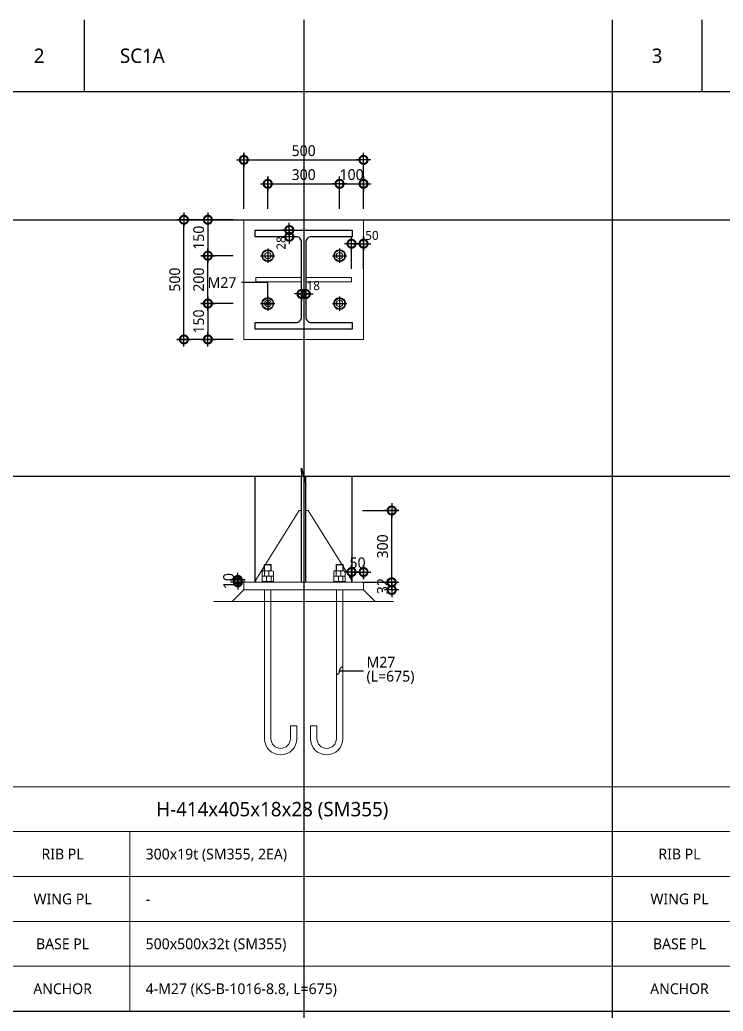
# Model space of a CAD drawing. Extents: x 697 to 24790, y 315 to 8595.
# Drawn here: x 3376 to 6314, y 4455 to 8595 of the extents above; entities that cross this region are included whole.
import ezdxf
from ezdxf.enums import TextEntityAlignment as Align
from ezdxf.lldxf.tags import DXFTag

# ---------------------------------------------------------------- set-up
doc = ezdxf.new("R2010")
doc.units = 0
doc.header["$LTSCALE"] = 30
doc.layers.get('DEFPOINTS').update_dxf_attribs({"color": 137})
for name, color, linetype, lineweight in [('Anchor Bolt', 4, 'Continuous', 0), ('Anchor Bolt(Hidden)', 8, 'DASHED0', 0), ('BasePlate', 2, 'Continuous', 0), ('Concrete', 8, 'Continuous', 0), ('Pedestal', 7, 'Continuous', 0), ('Plate', 3, 'Continuous', 0), ('Table(Etc)', 8, 'Continuous', 0), ('Table(Sub)', 7, 'Continuous', 0)]:
    doc.layers.add(name, color=color, linetype=linetype, lineweight=lineweight)
for name, color, linetype in [('Anchor Bolt-Center', 16, 'DASHDOTDOT0'), ('DIM', 7, 'Continuous'), ('DIM-INT', 7, 'Continuous'), ('STEEL', 4, 'Continuous'), ('SYM', 6, 'Continuous'), ('SYM-LEAD', 6, 'Continuous'), ('TABLE', 7, 'Continuous'), ('TEXT', 3, 'Continuous')]:
    doc.layers.add(name, color=color, linetype=linetype)
doc.styles.add('S1', font='malgun.ttf')
doc.styles.add('스타일1', font='malgun.ttf')
tags = doc.linetypes.add('DASHDOTDOT0', pattern=[1, 0.3, -0.23, 0, -0.24, 0, -0.23]).pattern_tags.tags
tags[14:15] = [DXFTag(74, 4), DXFTag(75, 0), DXFTag(340, '0'), DXFTag(46, 0.0), DXFTag(50, 0.0), DXFTag(44, 0.0), DXFTag(45, 0.0)]
tags[12:13] = [DXFTag(74, 4), DXFTag(75, 0), DXFTag(340, '0'), DXFTag(46, 0.0), DXFTag(50, 0.0), DXFTag(44, 0.0), DXFTag(45, 0.0)]
tags[10:11] = [DXFTag(74, 4), DXFTag(75, 0), DXFTag(340, '0'), DXFTag(46, 0.0), DXFTag(50, 0.0), DXFTag(44, 0.0), DXFTag(45, 0.0)]
tags[8:9] = [DXFTag(74, 4), DXFTag(75, 0), DXFTag(340, '0'), DXFTag(46, 0.0), DXFTag(50, 0.0), DXFTag(44, 0.0), DXFTag(45, 0.0)]
tags[6:7] = [DXFTag(74, 4), DXFTag(75, 0), DXFTag(340, '0'), DXFTag(46, 0.0), DXFTag(50, 0.0), DXFTag(44, 0.0), DXFTag(45, 0.0)]
tags[4:5] = [DXFTag(74, 4), DXFTag(75, 0), DXFTag(340, '0'), DXFTag(46, 0.0), DXFTag(50, 0.0), DXFTag(44, 0.0), DXFTag(45, 0.0)]
tags = doc.linetypes.add('DASHED0', pattern=[1, 0.5, -0.5]).pattern_tags.tags
tags[6:7] = [DXFTag(74, 4), DXFTag(75, 0), DXFTag(340, '0'), DXFTag(46, 0.0), DXFTag(50, 0.0), DXFTag(44, 0.0), DXFTag(45, 0.0)]
tags[4:5] = [DXFTag(74, 4), DXFTag(75, 0), DXFTag(340, '0'), DXFTag(46, 0.0), DXFTag(50, 0.0), DXFTag(44, 0.0), DXFTag(45, 0.0)]
doc.dimstyles.new('CJA', dxfattribs={"dimscale": 200, "dimtxt": 3, "dimasz": 1, "dimexe": 2, "dimexo": 3, "dimgap": 1, "dimtad": 1, "dimdec": 0, "dimzin": 1, "dimdsep": 46, "dimlunit": 6, "dimtxsty": '스타일1', "dimblk": 'GAUN-DOT', "dimcen": -2, "dimdle": 2, "dimclrd": 256, "dimclre": 256, "dimclrt": 3, "dimadec": 0, "dimazin": 0, "dimtfac": 1, "dimtdec": 0, "dimtix": 1, "dimtmove": 2, "dimatfit": 3, "dimldrblk": 'DOTSMALL', "dimfxl": 1, "dimtolj": 1, "dimtzin": 1, "dimarcsym": 0})

# ---------------------------------------------------------------- blocks, each defined once
blk = doc.blocks.new('ANCHOR_BOLT-PLAN-M27')
at = {"color": 7, "true_color": 0xffffff}
for p, q in [((-23.3, -4.1), (-20.5, 3.6)), ((-15.2, 18.1), (-16.7, 14)), ((-15.2, 18.1), (-7.1, 19.5)), ((8.1, 22.2), (3.8, 21.5)), ((8.1, 22.2), (13.4, 15.9)), ((23.3, 4.1), (20.5, 7.5)), ((23.3, 4.1), (20.5, -3.6)), ((-23.3, -4.1), (-20.5, -7.5)), ((-8.1, -22.2), (-13.4, -15.9)), ((-8.1, -22.2), (-3.8, -21.5)), ((15.2, -18.1), (7.1, -19.5)), ((15.2, -18.1), (16.7, -14))]:
    blk.add_line(p, q, dxfattribs=at)
blk.add_lwpolyline([(0, 23.6), (-20.5, 11.8), (-20.5, -11.8), (0, -23.6), (20.5, -11.8), (20.5, 11.8), (0, 23.6)])
at = {"color": 8, "true_color": 0x808080}
blk.add_circle((0, 0), 25, dxfattribs=at)
blk.add_circle((0, 0), 13.5)
at = {"layer": 'Anchor Bolt-Center'}
for p, q in [((-30, 0), (30, 0)), ((0, 30), (0, -30))]:
    blk.add_line(p, q, dxfattribs=at)
blk = doc.blocks.new('Arrow_Circle')
blk.add_circle((0, 0), 1)
blk = doc.blocks.new('ANCHOR_BOLT-SECT-M27')
for p, q in [((-23.65, 26), (-23.65, 45.8)), ((-18.92, 48), (14.19, 48)), ((-14.85, 73.65), (-13.5, 75)), ((-14.85, 48), (-14.85, 73.65)), ((-14.85, 73.65), (14.85, 73.65)), ((-14.19, 26), (-14.19, 45.8)), ((-13.5, 75), (13.5, 75)), ((-13.5, 48), (-13.5, 75)), ((4.73, 26), (4.73, 45.8)), ((13.5, 75), (14.85, 73.65)), ((13.5, 48), (13.5, 75)), ((14.85, 73.65), (14.85, 48)), ((23.65, 26), (23.65, 45.8)), ((-25, 0), (-25, 4)), ((-25, 4), (25, 4)), ((25, 0), (-25, 0)), ((-23.65, 26), (23.65, 26)), ((-23.65, 4), (-23.65, 23.8)), ((-23.65, 4), (23.65, 4)), ((-14.19, 26), (18.92, 26)), ((-4.73, 4), (-4.73, 23.8)), ((14.19, 4), (14.19, 23.8)), ((23.65, 4), (23.65, 23.8)), ((25, 4), (25, 0))]:
    blk.add_line(p, q)
for centre, radius, start, end in [((-18.92, 41.815), 6.185, 40.112189, 139.887811), ((-4.73, 26.561), 21.439, 63.816214, 116.183786), ((14.19, 26.561), 21.439, 63.816214, 116.183786), ((-14.19, 4.561), 21.439, 63.816214, 116.183786), ((4.73, 4.561), 21.439, 63.816214, 116.183786), ((18.92, 19.815), 6.185, 40.112189, 139.887811)]:
    blk.add_arc(centre, radius, start, end)
blk = doc.blocks.new('ANCHOR_BOLT-HOOK-M27')
for p, q in [((94.5, 0), (94.5, 54)), ((94.5, 54), (121.5, 54)), ((121.5, 54), (121.5, 0))]:
    blk.add_line(p, q)
for radius in [67.5, 40.5]:
    blk.add_arc((54, 0), radius, 180, 0)
blk = doc.blocks.new('Arrow_Tilde')
for centre, start, end in [((-0.25, 0.1875), 216.869898, 323.130102), ((0.25, -0.1875), 36.869898, 143.130102)]:
    blk.add_arc(centre, 0.3125, start, end)
blk = doc.blocks.new('GAUN-DOT')
at = {"linetype": 'ByBlock'}
for p, q in [((2, 0), (-2, 0)), ((0, -2), (0, 2))]:
    blk.add_line(p, q, dxfattribs=at)
at = {"const_width": 2.25}
blk.add_lwpolyline([(0, 0.28125, 1), (0, -0.28125, 1)], format="xyb", close=True, dxfattribs=at)
blk = doc.blocks.new('*D31')
at = {"layer": 'DEFPOINTS', "color": 0, "transparency": 16777216}
for p in [(4811.9, 7660.1), (4761.9, 7510.1), (4811.9, 7510.1)]:
    blk.add_point(p, dxfattribs=at)
at = {"layer": 'DIM-INT', "lineweight": -2, "transparency": 16777216}
for p, q in [((4746.9, 7660.1), (4731.9, 7660.1)), ((4761.9, 7555.1), (4761.9, 7690.1)), ((4761.9, 7660.1), (4811.9, 7660.1)), ((4811.9, 7555.1), (4811.9, 7690.1)), ((4826.9, 7660.1), (4841.9, 7660.1))]:
    blk.add_line(p, q, dxfattribs=at)
at = {"layer": 'DIM-INT', "lineweight": -2, "transparency": 16777216, "xscale": 15, "yscale": 15, "zscale": 15}
blk.add_blockref('GAUN-DOT', (4761.9, 7660.1), dxfattribs=at)
at = {"layer": 'DIM-INT', "lineweight": -2, "transparency": 16777216, "xscale": 15, "yscale": 15, "zscale": 15, "rotation": 180}
blk.add_blockref('GAUN-DOT', (4811.9, 7660.1), dxfattribs=at)
at = {"layer": 'DIM-INT', "color": 3, "transparency": 16777216, "insert": (4846.9, 7694.5), "char_height": 37.5, "attachment_point": 5, "style": '스타일1'}
blk.add_mtext('\\A1;50', dxfattribs=at)
blk = doc.blocks.new('_DotSmall')
at = {"color": 0, "linetype": 'ByBlock', "const_width": 0.5}
blk.add_lwpolyline([(-0.0625, 0, 1), (0.0625, 0, 1)], format="xyb", close=True, dxfattribs=at)
blk = doc.blocks.new('*D32')
at = {"layer": 'DEFPOINTS', "color": 0, "transparency": 16777216}
for p in [(4711.9, 7910.1), (4411.9, 7760.1), (4711.9, 7760.1)]:
    blk.add_point(p, dxfattribs=at)
at = {"layer": 'DIM', "lineweight": -2, "transparency": 16777216}
for p, q in [((4411.9, 7805.1), (4411.9, 7940.1)), ((4426.9, 7910.1), (4696.9, 7910.1)), ((4711.9, 7805.1), (4711.9, 7940.1))]:
    blk.add_line(p, q, dxfattribs=at)
at = {"layer": 'DIM', "lineweight": -2, "transparency": 16777216, "xscale": 15, "yscale": 15, "zscale": 15, "rotation": 180}
blk.add_blockref('GAUN-DOT', (4411.9, 7910.1), dxfattribs=at)
at = {"layer": 'DIM', "lineweight": -2, "transparency": 16777216, "xscale": 15, "yscale": 15, "zscale": 15}
blk.add_blockref('GAUN-DOT', (4711.9, 7910.1), dxfattribs=at)
at = {"layer": 'DIM', "color": 3, "transparency": 16777216, "insert": (4561.9, 7948.3), "char_height": 45, "attachment_point": 5, "style": '스타일1'}
blk.add_mtext('\\A1;300', dxfattribs=at)
blk = doc.blocks.new('*D33')
at = {"layer": 'DEFPOINTS', "color": 0, "transparency": 16777216}
for p in [(4811.9, 8010.1), (4311.9, 7760.1), (4811.9, 7760.1)]:
    blk.add_point(p, dxfattribs=at)
at = {"layer": 'DIM', "lineweight": -2, "transparency": 16777216}
for p, q in [((4311.9, 7805.1), (4311.9, 8040.1)), ((4811.9, 7805.1), (4811.9, 8040.1)), ((4326.9, 8010.1), (4796.9, 8010.1))]:
    blk.add_line(p, q, dxfattribs=at)
at = {"layer": 'DIM', "lineweight": -2, "transparency": 16777216, "xscale": 15, "yscale": 15, "zscale": 15, "rotation": 180}
blk.add_blockref('GAUN-DOT', (4311.9, 8010.1), dxfattribs=at)
at = {"layer": 'DIM', "lineweight": -2, "transparency": 16777216, "xscale": 15, "yscale": 15, "zscale": 15}
blk.add_blockref('GAUN-DOT', (4811.9, 8010.1), dxfattribs=at)
at = {"layer": 'DIM', "color": 3, "transparency": 16777216, "insert": (4561.9, 8048.3), "char_height": 45, "attachment_point": 5, "style": '스타일1'}
blk.add_mtext('\\A1;500', dxfattribs=at)
blk = doc.blocks.new('*D34')
at = {"layer": 'DEFPOINTS', "color": 0, "transparency": 16777216}
for p in [(4161.9, 7610.1), (4311.9, 7610.1), (4311.9, 7410.1)]:
    blk.add_point(p, dxfattribs=at)
at = {"layer": 'DIM', "lineweight": -2, "transparency": 16777216}
for p, q in [((4266.9, 7610.1), (4131.9, 7610.1)), ((4161.9, 7425.1), (4161.9, 7595.1)), ((4266.9, 7410.1), (4131.9, 7410.1))]:
    blk.add_line(p, q, dxfattribs=at)
at = {"layer": 'DIM', "lineweight": -2, "transparency": 16777216, "xscale": 15, "yscale": 15, "zscale": 15}
for p, rotation in [((4161.9, 7610.1), 90), ((4161.9, 7410.1), 270)]:
    blk.add_blockref('GAUN-DOT', p, dxfattribs=dict(at, rotation=rotation))
at = {"layer": 'DIM', "color": 3, "transparency": 16777216, "insert": (4123.6, 7510.1), "char_height": 45, "attachment_point": 5, "rotation": 90, "style": '스타일1'}
blk.add_mtext('\\A1;200', dxfattribs=at)
blk = doc.blocks.new('*D35')
at = {"layer": 'DEFPOINTS', "color": 0, "transparency": 16777216}
for p in [(4061.9, 7760.1), (4311.9, 7760.1), (4311.9, 7260.1)]:
    blk.add_point(p, dxfattribs=at)
at = {"layer": 'DIM', "lineweight": -2, "transparency": 16777216}
for p, q in [((4266.9, 7760.1), (4031.9, 7760.1)), ((4061.9, 7275.1), (4061.9, 7745.1)), ((4266.9, 7260.1), (4031.9, 7260.1))]:
    blk.add_line(p, q, dxfattribs=at)
at = {"layer": 'DIM', "lineweight": -2, "transparency": 16777216, "xscale": 15, "yscale": 15, "zscale": 15}
for p, rotation in [((4061.9, 7760.1), 90), ((4061.9, 7260.1), 270)]:
    blk.add_blockref('GAUN-DOT', p, dxfattribs=dict(at, rotation=rotation))
at = {"layer": 'DIM', "color": 3, "transparency": 16777216, "insert": (4023.6, 7510.1), "char_height": 45, "attachment_point": 5, "rotation": 90, "style": '스타일1'}
blk.add_mtext('\\A1;500', dxfattribs=at)
blk = doc.blocks.new('*D36')
at = {"layer": 'DEFPOINTS', "color": 0, "transparency": 16777216}
for p in [(4552.9, 7510.1), (4570.9, 7510.1), (4570.9, 7450.1)]:
    blk.add_point(p, dxfattribs=at)
at = {"layer": 'DIM-INT', "lineweight": -2, "transparency": 16777216}
for p, q in [((4552.9, 7465.1), (4552.9, 7420.1)), ((4570.9, 7465.1), (4570.9, 7420.1)), ((4537.9, 7450.1), (4522.9, 7450.1)), ((4552.9, 7450.1), (4570.9, 7450.1)), ((4585.9, 7450.1), (4600.9, 7450.1))]:
    blk.add_line(p, q, dxfattribs=at)
at = {"layer": 'DIM-INT', "lineweight": -2, "transparency": 16777216, "xscale": 15, "yscale": 15, "zscale": 15}
blk.add_blockref('GAUN-DOT', (4552.9, 7450.1), dxfattribs=at)
at = {"layer": 'DIM-INT', "lineweight": -2, "transparency": 16777216, "xscale": 15, "yscale": 15, "zscale": 15, "rotation": 180}
blk.add_blockref('GAUN-DOT', (4570.9, 7450.1), dxfattribs=at)
at = {"layer": 'DIM-INT', "color": 3, "transparency": 16777216, "insert": (4601.9, 7484.6), "char_height": 37.5, "attachment_point": 5, "style": '스타일1'}
blk.add_mtext('\\A1;18', dxfattribs=at)
blk = doc.blocks.new('*D37')
at = {"layer": 'DEFPOINTS', "color": 0, "transparency": 16777216}
for p in [(4561.9, 7717.1), (4501.9, 7689.1), (4561.9, 7689.1)]:
    blk.add_point(p, dxfattribs=at)
at = {"layer": 'DIM-INT', "lineweight": -2, "transparency": 16777216}
for p, q in [((4501.9, 7732.1), (4501.9, 7747.1)), ((4516.9, 7717.1), (4471.9, 7717.1)), ((4501.9, 7717.1), (4501.9, 7689.1)), ((4516.9, 7689.1), (4471.9, 7689.1)), ((4501.9, 7674.1), (4501.9, 7659.1))]:
    blk.add_line(p, q, dxfattribs=at)
at = {"layer": 'DIM-INT', "lineweight": -2, "transparency": 16777216, "xscale": 15, "yscale": 15, "zscale": 15}
for p, rotation in [((4501.9, 7717.1), 270), ((4501.9, 7689.1), 90)]:
    blk.add_blockref('GAUN-DOT', p, dxfattribs=dict(at, rotation=rotation))
at = {"layer": 'DIM-INT', "color": 3, "transparency": 16777216, "insert": (4467.5, 7663.1), "char_height": 37.5, "attachment_point": 5, "rotation": 90, "style": '스타일1'}
blk.add_mtext('\\A1;28', dxfattribs=at)
blk = doc.blocks.new('*D38')
at = {"layer": 'DEFPOINTS', "color": 0, "transparency": 16777216}
for p in [(4761.9, 6546), (4929.6, 6546), (4761.9, 6246)]:
    blk.add_point(p, dxfattribs=at)
at = {"layer": 'DIM', "lineweight": -2, "transparency": 16777216}
for p, q in [((4806.9, 6546), (4959.6, 6546)), ((4929.6, 6261), (4929.6, 6531)), ((4806.9, 6246), (4959.6, 6246))]:
    blk.add_line(p, q, dxfattribs=at)
at = {"layer": 'DIM', "lineweight": -2, "transparency": 16777216, "xscale": 15, "yscale": 15, "zscale": 15}
for p, rotation in [((4929.6, 6546), 90), ((4929.6, 6246), 270)]:
    blk.add_blockref('GAUN-DOT', p, dxfattribs=dict(at, rotation=rotation))
at = {"layer": 'DIM', "color": 3, "transparency": 16777216, "insert": (4891.3, 6396), "char_height": 45, "attachment_point": 5, "rotation": 90, "style": '스타일1'}
blk.add_mtext('\\A1;300', dxfattribs=at)
blk = doc.blocks.new('*D39')
at = {"layer": 'DEFPOINTS', "color": 0, "transparency": 16777216}
for p in [(4286.9, 6256), (4361.9, 6256), (4361.9, 6246)]:
    blk.add_point(p, dxfattribs=at)
at = {"layer": 'DIM', "lineweight": -2, "transparency": 16777216}
for p, q in [((4316.9, 6256), (4256.9, 6256)), ((4286.9, 6271), (4286.9, 6286)), ((4286.9, 6246), (4286.9, 6256)), ((4316.9, 6246), (4256.9, 6246)), ((4286.9, 6231), (4286.9, 6216))]:
    blk.add_line(p, q, dxfattribs=at)
at = {"layer": 'DIM', "lineweight": -2, "transparency": 16777216, "xscale": 15, "yscale": 15, "zscale": 15}
for p, rotation in [((4286.9, 6256), 270), ((4286.9, 6246), 90)]:
    blk.add_blockref('GAUN-DOT', p, dxfattribs=dict(at, rotation=rotation))
at = {"layer": 'DIM', "color": 3, "transparency": 16777216, "insert": (4248.5, 6251), "char_height": 45, "attachment_point": 5, "rotation": 90, "style": '스타일1'}
blk.add_mtext('\\A1;10', dxfattribs=at)
blk = doc.blocks.new('*D40')
at = {"layer": 'DEFPOINTS', "color": 0, "transparency": 16777216}
for p in [(4811.9, 6289), (4761.9, 6214), (4811.9, 6214)]:
    blk.add_point(p, dxfattribs=at)
at = {"layer": 'DIM', "lineweight": -2, "transparency": 16777216}
for p, q in [((4761.9, 6259), (4761.9, 6319)), ((4811.9, 6259), (4811.9, 6319)), ((4746.9, 6289), (4731.9, 6289)), ((4761.9, 6289), (4811.9, 6289)), ((4826.9, 6289), (4841.9, 6289))]:
    blk.add_line(p, q, dxfattribs=at)
at = {"layer": 'DIM', "lineweight": -2, "transparency": 16777216, "xscale": 15, "yscale": 15, "zscale": 15}
blk.add_blockref('GAUN-DOT', (4761.9, 6289), dxfattribs=at)
at = {"layer": 'DIM', "lineweight": -2, "transparency": 16777216, "xscale": 15, "yscale": 15, "zscale": 15, "rotation": 180}
blk.add_blockref('GAUN-DOT', (4811.9, 6289), dxfattribs=at)
at = {"layer": 'DIM', "color": 3, "transparency": 16777216, "insert": (4786.9, 6327.2), "char_height": 45, "attachment_point": 5, "style": '스타일1'}
blk.add_mtext('\\A1;50', dxfattribs=at)
blk = doc.blocks.new('*D41')
at = {"layer": 'DEFPOINTS', "color": 0, "transparency": 16777216}
for p in [(4929.6, 6246), (4989.6, 6246), (4989.6, 6214)]:
    blk.add_point(p, dxfattribs=at)
at = {"layer": 'DIM', "lineweight": -2, "transparency": 16777216}
for p, q in [((4929.6, 6261), (4929.6, 6276)), ((4944.6, 6246), (4899.6, 6246)), ((4944.6, 6214), (4899.6, 6214)), ((4929.6, 6214), (4929.6, 6246)), ((4929.6, 6199), (4929.6, 6184))]:
    blk.add_line(p, q, dxfattribs=at)
at = {"layer": 'DIM', "lineweight": -2, "transparency": 16777216, "xscale": 15, "yscale": 15, "zscale": 15}
for p, rotation in [((4929.6, 6246), 270), ((4929.6, 6214), 90)]:
    blk.add_blockref('GAUN-DOT', p, dxfattribs=dict(at, rotation=rotation))
at = {"layer": 'DIM', "color": 3, "transparency": 16777216, "insert": (4891.3, 6230), "char_height": 45, "attachment_point": 5, "rotation": 90, "style": '스타일1'}
blk.add_mtext('\\A1;32', dxfattribs=at)
blk = doc.blocks.new('*D146')
at = {"layer": 'DEFPOINTS', "color": 0, "transparency": 16777216}
for p in [(4811.9, 7910.1), (4711.9, 7760.1), (4811.9, 7760.1)]:
    blk.add_point(p, dxfattribs=at)
at = {"layer": 'DIM', "lineweight": -2, "transparency": 16777216}
for p, q in [((4696.9, 7910.1), (4681.9, 7910.1)), ((4711.9, 7805.1), (4711.9, 7940.1)), ((4711.9, 7910.1), (4811.9, 7910.1)), ((4811.9, 7805.1), (4811.9, 7940.1)), ((4826.9, 7910.1), (4841.9, 7910.1))]:
    blk.add_line(p, q, dxfattribs=at)
at = {"layer": 'DIM', "lineweight": -2, "transparency": 16777216, "xscale": 15, "yscale": 15, "zscale": 15}
blk.add_blockref('GAUN-DOT', (4711.9, 7910.1), dxfattribs=at)
at = {"layer": 'DIM', "lineweight": -2, "transparency": 16777216, "xscale": 15, "yscale": 15, "zscale": 15, "rotation": 180}
blk.add_blockref('GAUN-DOT', (4811.9, 7910.1), dxfattribs=at)
at = {"layer": 'DIM', "color": 3, "transparency": 16777216, "insert": (4761.9, 7948.5), "char_height": 45, "attachment_point": 5, "style": '스타일1'}
blk.add_mtext('\\A1;100', dxfattribs=at)
blk = doc.blocks.new('*D147')
at = {"layer": 'DEFPOINTS', "color": 0, "transparency": 16777216}
for p in [(4311.9, 7760.1), (4161.9, 7610.1), (4311.9, 7610.1)]:
    blk.add_point(p, dxfattribs=at)
at = {"layer": 'DIM', "lineweight": -2, "transparency": 16777216}
for p, q in [((4266.9, 7760.1), (4131.9, 7760.1)), ((4161.9, 7745.1), (4161.9, 7625.1)), ((4266.9, 7610.1), (4131.9, 7610.1))]:
    blk.add_line(p, q, dxfattribs=at)
at = {"layer": 'DIM', "lineweight": -2, "transparency": 16777216, "xscale": 15, "yscale": 15, "zscale": 15}
for p, rotation in [((4161.9, 7760.1), 90), ((4161.9, 7610.1), 270)]:
    blk.add_blockref('GAUN-DOT', p, dxfattribs=dict(at, rotation=rotation))
at = {"layer": 'DIM', "color": 3, "transparency": 16777216, "insert": (4123.5, 7685.1), "char_height": 45, "attachment_point": 5, "rotation": 90, "style": '스타일1'}
blk.add_mtext('\\A1;150', dxfattribs=at)
blk = doc.blocks.new('*D148')
at = {"layer": 'DEFPOINTS', "color": 0, "transparency": 16777216}
for p in [(4311.9, 7410.1), (4161.9, 7260.1), (4311.9, 7260.1)]:
    blk.add_point(p, dxfattribs=at)
at = {"layer": 'DIM', "lineweight": -2, "transparency": 16777216}
for p, q in [((4266.9, 7410.1), (4131.9, 7410.1)), ((4161.9, 7395.1), (4161.9, 7275.1)), ((4266.9, 7260.1), (4131.9, 7260.1))]:
    blk.add_line(p, q, dxfattribs=at)
at = {"layer": 'DIM', "lineweight": -2, "transparency": 16777216, "xscale": 15, "yscale": 15, "zscale": 15}
for p, rotation in [((4161.9, 7410.1), 90), ((4161.9, 7260.1), 270)]:
    blk.add_blockref('GAUN-DOT', p, dxfattribs=dict(at, rotation=rotation))
at = {"layer": 'DIM', "color": 3, "transparency": 16777216, "insert": (4123.5, 7335.1), "char_height": 45, "attachment_point": 5, "rotation": 90, "style": '스타일1'}
blk.add_mtext('\\A1;150', dxfattribs=at)

msp = doc.modelspace()

# ---------------------------------------------------------------- linework, layer by layer
at = {"layer": 'Anchor Bolt(Hidden)'}
for p, q in [((4398.4, 6214), (4398.4, 5593)), ((4425.4, 6214), (4425.4, 5593)), ((4698.4, 6214), (4698.4, 5593)), ((4725.4, 6214), (4725.4, 5593))]:
    msp.add_line(p, q, dxfattribs=at)
at = {"layer": 'BasePlate'}
for points in [[(4311.9, 7760.1), (4311.9, 7260.1), (4811.9, 7260.1), (4811.9, 7760.1), (4311.9, 7760.1)], [(4311.9, 6246), (4311.9, 6214), (4811.9, 6214), (4811.9, 6246), (4311.9, 6246)]]:
    msp.add_lwpolyline(points, dxfattribs=at)
at = {"layer": 'Concrete'}
msp.add_lwpolyline([(4859.9, 6166), (4263.9, 6166), (4311.9, 6214), (4811.9, 6214), (4859.9, 6166)], dxfattribs=at)
at = {"layer": 'DEFPOINTS'}
for p, q in [((4561.9, 8595), (4561.9, 315)), ((697.5, 7760.1), (11162.7, 7760.1)), ((697.5, 6689.2), (11162.7, 6689.2))]:
    msp.add_line(p, q, dxfattribs=at)
at = {"layer": 'Pedestal'}
msp.add_line((4186.9, 6166), (4936.9, 6166), dxfattribs=at)
at = {"layer": 'Plate'}
for points in [[(4552.9, 7519.6), (4552.9, 7500.6), (4361.9, 7500.6), (4361.9, 7519.6), (4552.9, 7519.6)], [(4570.9, 7500.6), (4570.9, 7519.6), (4761.9, 7519.6), (4761.9, 7500.6), (4570.9, 7500.6)], [(4361.9, 6246), (4552.9, 6246), (4552.9, 6546), (4542.9, 6546), (4361.9, 6256), (4361.9, 6246)], [(4761.9, 6246), (4570.9, 6246), (4570.9, 6546), (4580.9, 6546), (4761.9, 6256), (4761.9, 6246)]]:
    msp.add_lwpolyline(points, dxfattribs=at)
at = {"layer": 'STEEL'}
for p, q in [((4359.4, 6246), (4359.4, 6689.2)), ((4764.4, 6246), (4764.4, 6689.2))]:
    msp.add_line(p, q, dxfattribs=at)
at = {"layer": 'STEEL', "linetype": 'DASHED0'}
for p, q in [((4552.9, 6246), (4552.9, 6689.2)), ((4570.9, 6246), (4570.9, 6689.2))]:
    msp.add_line(p, q, dxfattribs=at)
at = {"layer": 'STEEL'}
msp.add_lwpolyline([(4359.4, 7689.1), (4359.4, 7717.1), (4764.4, 7717.1), (4764.4, 7689.1), (4592.9, 7689.1, 0.414214), (4570.9, 7667.1), (4570.9, 7353.1, 0.414214), (4592.9, 7331.1), (4764.4, 7331.1), (4764.4, 7303.1), (4359.4, 7303.1), (4359.4, 7331.1), (4530.9, 7331.1, 0.414214), (4552.9, 7353.1), (4552.9, 7667.1, 0.414214), (4530.9, 7689.1), (4359.4, 7689.1)], format="xyb", dxfattribs=at)
at = {"layer": 'SYM'}
msp.add_lwpolyline([(4326.8, 6689.1), (4553.6, 6688.9), (4553, 6722.3), (4570.7, 6656), (4570.1, 6688.9), (4798.6, 6689.1)], dxfattribs=at)
at = {"layer": 'SYM-LEAD', "color": 6}
msp.add_line((4711.9, 5876.5), (4811.9, 5876.5), dxfattribs=at)
msp.add_lwpolyline([(4411.9, 7416.9), (4411.9, 7497.6), (4301.7, 7497.6)], dxfattribs=at)
at = {"layer": 'TABLE', "color": 4}
for p, q in [((3644.6, 8595), (3644.6, 8295)), ((6225, 8595), (6225, 8295)), ((697.5, 8295), (11002.5, 8295))]:
    msp.add_line(p, q, dxfattribs=at)
at = {"layer": 'TABLE', "color": 3}
for p, q in [((5850, 8595), (5850, 315)), ((697.5, 4455), (11002.5, 4455))]:
    msp.add_line(p, q, dxfattribs=at)
at = {"layer": 'Table(Etc)'}
for p, q in [((701.9, 5017.5), (11002.5, 5017.5)), ((701.9, 4830), (11002.5, 4830)), ((701.9, 4642.5), (11002.5, 4642.5))]:
    msp.add_line(p, q, dxfattribs=at)
at = {"layer": 'Table(Sub)'}
for p, q in [((701.9, 5392.5), (11002.5, 5392.5)), ((701.9, 5205), (11002.5, 5205)), ((3836.3, 5205), (3836.3, 4455))]:
    msp.add_line(p, q, dxfattribs=at)

# ---------------------------------------------------------------- block references
at = {"layer": 'Anchor Bolt'}
for name, p in [('ANCHOR_BOLT-PLAN-M27', (4411.9, 7610.1)), ('ANCHOR_BOLT-PLAN-M27', (4711.9, 7610.1)), ('ANCHOR_BOLT-PLAN-M27', (4411.9, 7410.1)), ('ANCHOR_BOLT-PLAN-M27', (4711.9, 7410.1)), ('ANCHOR_BOLT-SECT-M27', (4411.9, 6246)), ('ANCHOR_BOLT-SECT-M27', (4711.9, 6246))]:
    msp.add_blockref(name, p, dxfattribs=at)
at = {"layer": 'Anchor Bolt(Hidden)'}
msp.add_blockref('ANCHOR_BOLT-HOOK-M27', (4411.9, 5593), dxfattribs=at)
at = {"layer": 'Anchor Bolt(Hidden)', "xscale": -1}
msp.add_blockref('ANCHOR_BOLT-HOOK-M27', (4711.9, 5593), dxfattribs=at)
at = {"layer": 'SYM-LEAD', "color": 6, "xscale": 42.5, "yscale": 42.5, "rotation": 45}
msp.add_blockref('Arrow_Tilde', (4711.9, 5876.5), dxfattribs=at)
at = {"layer": 'TEXT', "xscale": 6.75, "yscale": 6.75}
msp.add_blockref('Arrow_Circle', (4411.9, 7410.1), dxfattribs=at)

# ---------------------------------------------------------------- texts
at = {"layer": 'TEXT', "color": 6, "linetype": 'ByBlock', "style": '스타일1'}
for s, p in [('2', (3457.1, 8445)), ('3', (6037.5, 8445))]:
    msp.add_text(s, height=60, dxfattribs=at).set_placement(p, align=Align.MIDDLE_CENTER)
at = {"layer": 'TEXT', "linetype": 'ByBlock', "style": '스타일1'}
for s, height, p in [('SC1A', 60, (3794.6, 8445)), ('300x19t (SM355, 2EA)', 45, (3901.9, 5111.2)), ('-', 45, (3901.9, 4923.7)), ('500x500x32t (SM355)', 45, (3901.9, 4736.2)), ('4-M27 (KS-B-1016-8.8, L=675)', 45, (3901.9, 4548.7))]:
    msp.add_text(s, height=height, dxfattribs=at).set_placement(p, align=Align.MIDDLE_LEFT)
at = {"layer": 'TEXT', "color": 3, "style": 'S1'}
msp.add_text('M27', height=45, dxfattribs=at).set_placement((4160.8, 7497.6), align=Align.MIDDLE_LEFT)
msp.add_text('M27', height=45, dxfattribs=at).set_placement((4824.4, 5876.5), align=Align.BOTTOM_LEFT)
msp.add_text('(L=675)', height=45, dxfattribs=at).set_placement((4824.4, 5876.5), align=Align.TOP_LEFT)
at = {"layer": 'TEXT', "linetype": 'ByBlock', "style": '스타일1'}
for s, height, p in [('H-414x405x18x28 (SM355)', 60, (4430.7, 5298.7)), ('RIB PL', 45, (3555, 5111.2)), ('RIB PL', 45, (6131.3, 5111.2)), ('WING PL', 45, (3555, 4923.7)), ('WING PL', 45, (6131.3, 4923.7)), ('BASE PL', 45, (3555, 4736.2)), ('BASE PL', 45, (6131.3, 4736.2)), ('ANCHOR', 45, (3555, 4548.7)), ('ANCHOR', 45, (6131.3, 4548.7))]:
    msp.add_text(s, height=height, dxfattribs=at).set_placement(p, align=Align.MIDDLE_CENTER)

# ---------------------------------------------------------------- dimensions: what is measured, and where the dimension line sits
at = {"layer": 'DIM'}
for p1, p2, distance, picture, middle in [((4311.9, 7760.1), (4811.9, 7760.1), 250, '*D33', (4561.9, 8048.3)), ((4411.9, 7760.1), (4711.9, 7760.1), 150, '*D32', (4561.9, 7948.3)), ((4711.9, 7760.1), (4811.9, 7760.1), 150, '*D146', (4761.9, 7948.5)), ((4311.9, 7260.1), (4311.9, 7760.1), 250, '*D35', (4023.6, 7510.1)), ((4311.9, 7760.1), (4311.9, 7610.1), -150, '*D147', (4123.5, 7685.1)), ((4311.9, 7410.1), (4311.9, 7610.1), 150, '*D34', (4123.6, 7510.1)), ((4311.9, 7410.1), (4311.9, 7260.1), -150, '*D148', (4123.5, 7335.1)), ((4761.9, 6246), (4761.9, 6546), -167.7, '*D38', (4891.3, 6396)), ((4761.9, 6214), (4811.9, 6214), 75, '*D40', (4786.9, 6327.2)), ((4361.9, 6246), (4361.9, 6256), 75, '*D39', (4248.5, 6251)), ((4989.6, 6214), (4989.6, 6246), 60, '*D41', (4891.3, 6230))]:
    dim = msp.add_aligned_dim(p1=p1, p2=p2, distance=distance, dimstyle='CJA', override={"dimscale": 15}, dxfattribs=at)
    dim.commit()
    dim.dimension.update_dxf_attribs({"geometry": picture, "text_midpoint": middle})
at = {"layer": 'DIM-INT'}
for base, p1, p2, angle, picture, middle in [((4501.9, 7689.1), (4561.9, 7717.1), (4561.9, 7689.1), 270, '*D37', (4467.5, 7663.1)), ((4811.9, 7660.1), (4761.9, 7510.1), (4811.9, 7510.1), 0, '*D31', (4846.9, 7694.5)), ((4570.9, 7450.1), (4552.9, 7510.1), (4570.9, 7510.1), 0, '*D36', (4601.9, 7484.6))]:
    dim = msp.add_linear_dim(base=base, p1=p1, p2=p2, angle=angle, dimstyle='CJA', override={"dimscale": 15, "dimtxt": 2.5}, dxfattribs=at)
    dim.commit()
    dim.dimension.update_dxf_attribs({"geometry": picture, "text_midpoint": middle, "dimtype": 161})

doc.saveas('drawing.dxf')
